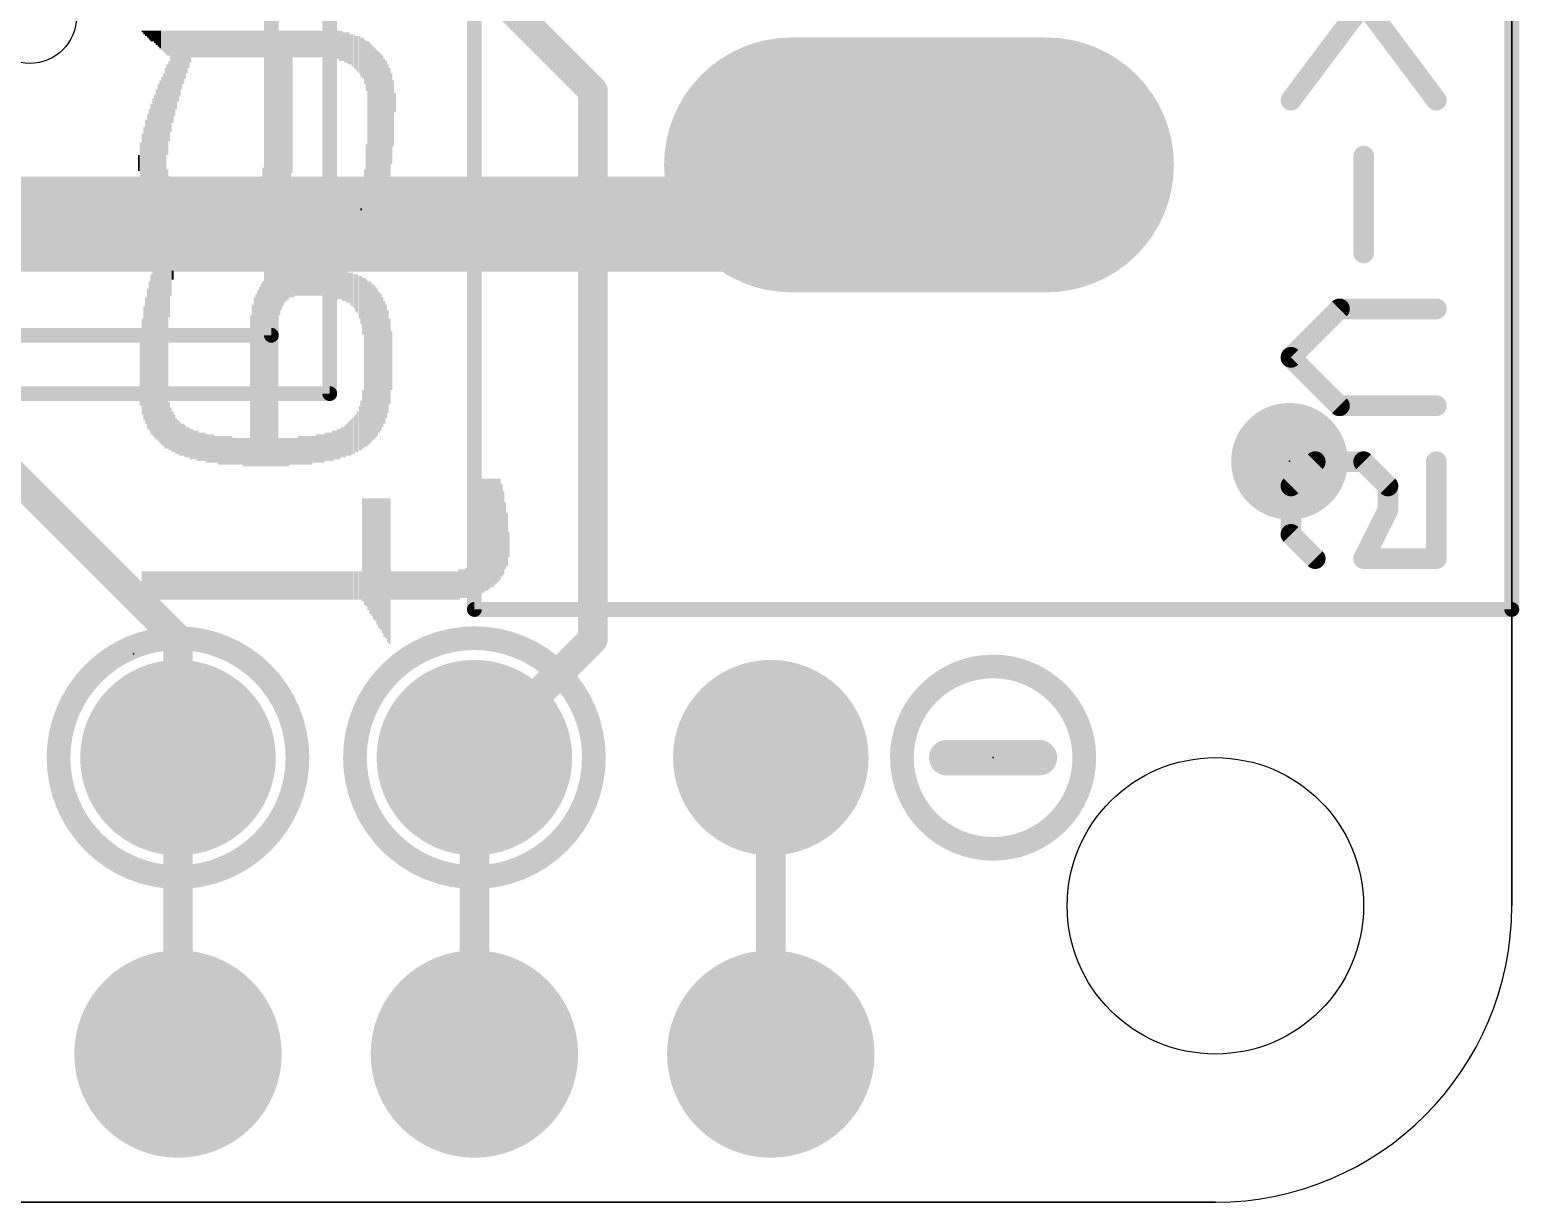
# Model space of a CAD drawing. Extents: x -3.2 to 50.9, y 0 to 22.9.
# Drawn here: x 38.1 to 50.86, y 0 to 10.05 of the extents above; entities that cross this region are included whole.
import ezdxf

# ---------------------------------------------------------------- set-up
doc = ezdxf.new("R2010")
doc.units = 0
for name, color, linetype in [('1', 12, 'CONTINUOUS'), ('16', 5, 'CONTINUOUS'), ('17', 110, 'CONTINUOUS'), ('20', 4, 'CONTINUOUS'), ('21', 40, 'CONTINUOUS'), ('22', 6, 'CONTINUOUS'), ('23', 53, 'CONTINUOUS'), ('24', 53, 'CONTINUOUS')]:
    doc.layers.add(name, color=color, linetype=linetype)

# ---------------------------------------------------------------- blocks, each defined once
blk = doc.blocks.new('PIE')
at = {"const_width": 0.5}
blk.add_lwpolyline([(0, -0.25, 1), (0, 0.25, 1), (0, -0.25)], format="xyb", dxfattribs=at)
blk = doc.blocks.new('ROUNDP')
at = {"const_width": 0.5}
blk.add_lwpolyline([(0, -0.25, 1), (0, 0.25, 1), (0, -0.25)], format="xyb", dxfattribs=at)
blk = doc.blocks.new('RECT')
blk.add_solid([(-0.5, -0.5), (0.5, -0.5), (-0.5, 0.5), (0.5, 0.5)])
blk = doc.blocks.new('LONGP100')
at = {"const_width": 1}
blk.add_lwpolyline([(-0.5, 0), (0.5, 0)], dxfattribs=at)
at = {"const_width": 0.5}
for points in [[(-0.5, 0.25, 1), (-0.5, -0.25)], [(0.5, -0.25, 1), (0.5, 0.25)]]:
    blk.add_lwpolyline(points, format="xyb", dxfattribs=at)

msp = doc.modelspace()

# ---------------------------------------------------------------- linework, layer by layer
at = {"layer": '1'}
for points, const_width in [([(45.72, 8.89), (45.212, 8.382)], 0.8128), ([(45.212, 8.382), (33.02, 8.382)], 0.8128), ([(36.576, 7.62), (39.37, 4.826)], 0.254), ([(39.37, 4.826), (39.37, 3.81)], 0.254)]:
    msp.add_lwpolyline(points, dxfattribs=dict(at, const_width=const_width))
for points, const_width in [([(45.8637, 8.7463, 1), (45.5763, 9.0337)], 0.4064), ([(45.0683, 8.5257, 1), (45.3557, 8.2383)], 0.4064), ([(45.212, 8.1788, 1), (45.212, 8.5852)], 0.4064), ([(39.4335, 4.826, 1), (39.3065, 4.826)], 0.127), ([(39.3251, 4.7811, 1), (39.4149, 4.8709)], 0.127), ([(39.3065, 3.81, 1), (39.4335, 3.81)], 0.127)]:
    msp.add_lwpolyline(points, format="xyb", dxfattribs=dict(at, const_width=const_width))
at = {"layer": '16', "const_width": 0.254}
for points in [[(41.021, 11.43), (42.926, 9.525)], [(42.926, 9.525), (42.926, 4.826)], [(42.926, 4.826), (41.91, 3.81)], [(39.37, 3.81), (39.37, 1.27)], [(41.91, 3.81), (41.91, 1.27)], [(44.45, 3.81), (44.45, 1.27)]]:
    msp.add_lwpolyline(points, dxfattribs=at)
at = {"layer": '16', "const_width": 0.127}
for points in [[(42.9895, 9.525, 1), (42.8625, 9.525)], [(42.8811, 9.4801, 1), (42.9709, 9.5699)], [(42.8625, 4.826, 1), (42.9895, 4.826)], [(42.9709, 4.7811, 1), (42.8811, 4.8709)], [(39.4335, 3.81, 1), (39.3065, 3.81)], [(41.9735, 3.81, 1), (41.8465, 3.81)], [(41.8651, 3.8549, 1), (41.9549, 3.7651)], [(44.5135, 3.81, 1), (44.3865, 3.81)], [(39.3065, 1.27, 1), (39.4335, 1.27)], [(41.8465, 1.27, 1), (41.9735, 1.27)], [(44.3865, 1.27, 1), (44.5135, 1.27)]]:
    msp.add_lwpolyline(points, format="xyb", dxfattribs=at)
at = {"layer": '20'}
for p, q in [((50.8, 20.32), (50.8, 2.54)), ((50.8, 2.54), (50.8, 20.32)), ((48.26, 0), (2.54, 0)), ((2.54, 0), (48.26, 0))]:
    msp.add_line(p, q, dxfattribs=at)
for centre, radius in [((38.1, 10.16), 0.4), ((48.26, 2.54), 1.27)]:
    msp.add_circle(centre, radius, dxfattribs=at)
msp.add_arc((48.26, 2.54), 2.54, 270, 0, dxfattribs=at)
msp.add_arc((48.26, 2.54), 2.54, 270, 0, dxfattribs=at)
at = {"layer": '21'}
for points, const_width in [([(41.91, 5.08), (41.91, 17.78)], 0.127), ([(50.8, 17.78), (50.8, 5.08)], 0.127), ([(40.67, 6.93), (40.67, 15.93)], 0.127), ([(40.17, 7.43), (40.17, 15.43)], 0.127), ([(13.17, 7.43), (40.17, 7.43)], 0.127), ([(12.67, 6.93), (40.67, 6.93)], 0.127), ([(50.8, 5.08), (41.91, 5.08)], 0.127), ([(46.7518, 3.81), (45.9581, 3.81)], 0.3048)]:
    msp.add_lwpolyline(points, dxfattribs=dict(at, const_width=const_width))
for points, const_width in [([(40.1382, 7.43, 1), (40.2018, 7.43)], 0.0635), ([(40.17, 7.3983, 1), (40.17, 7.4618)], 0.0635), ([(40.6382, 6.93, 1), (40.7018, 6.93)], 0.0635), ([(40.67, 6.8983, 1), (40.67, 6.9618)], 0.0635), ([(41.91, 5.1117, 1), (41.91, 5.0483)], 0.0635), ([(41.8783, 5.08, 1), (41.9418, 5.08)], 0.0635), ([(50.7683, 5.08, 1), (50.8318, 5.08)], 0.0635), ([(50.8, 5.0483, 1), (50.8, 5.1117)], 0.0635), ([(39.37, 2.7861, 1), (39.37, 4.8339, 1), (39.37, 2.7861)], 0.2032), ([(41.91, 2.7861, 1), (41.91, 4.8339, 1), (41.91, 2.7861)], 0.2032), ([(46.355, 3.0283, 1), (46.355, 4.5917, 1), (46.355, 3.0283)], 0.2032), ([(45.9581, 3.8862, 1), (45.9581, 3.7338)], 0.1524), ([(46.7518, 3.7338, 1), (46.7518, 3.8862)], 0.1524)]:
    msp.add_lwpolyline(points, format="xyb", dxfattribs=dict(at, const_width=const_width))
at = {"layer": '22', "const_width": 0.1778}
for points in [[(49.5305, 10.2756), (48.9077, 9.4452)], [(50.1534, 9.4452), (49.5305, 10.2756)], [(49.5305, 8.1354), (49.5305, 8.9659)], [(48.9077, 7.2409), (49.3229, 7.6561)], [(49.3229, 7.6561), (50.1534, 7.6561)], [(49.3229, 6.8257), (48.9077, 7.2409)], [(50.1534, 6.8257), (49.3229, 6.8257)], [(49.1153, 6.3464), (48.9077, 6.1388)], [(49.5305, 6.3464), (49.1153, 6.3464)], [(49.7381, 6.1388), (49.5305, 6.3464)], [(50.1534, 6.3464), (50.1534, 5.516)], [(48.9077, 6.1388), (48.9077, 5.7236)], [(49.7381, 5.9312), (49.7381, 6.1388)], [(49.5305, 5.516), (49.7381, 5.9312)], [(48.9077, 5.7236), (49.1153, 5.516)], [(50.1534, 5.516), (49.5305, 5.516)]]:
    msp.add_lwpolyline(points, dxfattribs=at)
at = {"layer": '22', "const_width": 0.0889}
for points in [[(48.8721, 9.4718, 1), (48.9433, 9.4185)], [(50.1178, 9.4185, 1), (50.1889, 9.4718)], [(49.575, 8.9659, 1), (49.4861, 8.9659)], [(49.4861, 8.1354, 1), (49.575, 8.1354)], [(49.3229, 7.7006, 1), (49.3229, 7.6117)], [(49.3543, 7.6247, 1), (49.2915, 7.6876)], [(50.1534, 7.6117, 1), (50.1534, 7.7006)], [(48.9391, 7.2724, 1), (48.8763, 7.2095)], [(48.8763, 7.2724, 1), (48.9391, 7.2095)], [(49.3229, 6.8702, 1), (49.3229, 6.7813)], [(49.2915, 6.7943, 1), (49.3543, 6.8571)], [(50.1534, 6.7813, 1), (50.1534, 6.8702)], [(49.1153, 6.3909, 1), (49.1153, 6.302)], [(49.1467, 6.315, 1), (49.0839, 6.3779)], [(49.562, 6.3779, 1), (49.4991, 6.315)], [(49.5305, 6.302, 1), (49.5305, 6.3909)], [(50.1978, 6.3464, 1), (50.1089, 6.3464)], [(48.8763, 6.1702, 1), (48.9391, 6.1074)], [(48.9522, 6.1388, 1), (48.8633, 6.1388)], [(49.7826, 6.1388, 1), (49.6937, 6.1388)], [(49.7067, 6.1074, 1), (49.7696, 6.1702)], [(49.7779, 5.9113, 1), (49.6984, 5.9511)], [(49.6937, 5.9312, 1), (49.7826, 5.9312)], [(48.9391, 5.755, 1), (48.8763, 5.6922)], [(48.8633, 5.7236, 1), (48.9522, 5.7236)], [(49.0839, 5.4846, 1), (49.1467, 5.5474)], [(49.5305, 5.5604, 1), (49.5305, 5.4715)], [(49.4908, 5.5359, 1), (49.5703, 5.4961)], [(50.1089, 5.516, 1), (50.1978, 5.516)], [(50.1534, 5.4715, 1), (50.1534, 5.5604)]]:
    msp.add_lwpolyline(points, format="xyb", dxfattribs=at)
at = {"layer": '23'}
for p in [(48.895, 6.35), (46.355, 3.81)]:
    msp.add_point(p, dxfattribs=at)
at = {"layer": '24'}
msp.add_point((38.989, 4.699), dxfattribs=at)

# ---------------------------------------------------------------- block references
at = {"layer": '1'}
msp.add_blockref('PIE', (48.895, 6.35), dxfattribs=at)
at = {"layer": '17'}
for name, p, xscale, yscale, rotation in [('LONGP100', (45.72, 8.89), 2.1844, 2.1844, 180), ('LONGP100', (45.72, 8.89), 2.1844, 2.1844, 180), ('ROUNDP', (39.37, 3.81), 1.6764, 1.6764, 270), ('ROUNDP', (39.37, 3.81), 1.6764, 1.6764, 270), ('ROUNDP', (41.91, 3.81), 1.6764, 1.6764, 270), ('ROUNDP', (41.91, 3.81), 1.6764, 1.6764, 270), ('ROUNDP', (44.45, 3.81), 1.6764, 1.6764, 270), ('ROUNDP', (44.45, 3.81), 1.6764, 1.6764, 270)]:
    msp.add_blockref(name, p, dxfattribs=dict(at, xscale=xscale, yscale=yscale, rotation=rotation))
at = {"layer": '17', "xscale": 1.778, "yscale": 1.778}
for p in [(39.37, 1.27), (39.37, 1.27), (41.91, 1.27), (41.91, 1.27), (44.45, 1.27), (44.45, 1.27)]:
    msp.add_blockref('ROUNDP', p, dxfattribs=at)
at = {"layer": '22', "yscale": 0.0152, "rotation": 90}
for p, xscale in [((39.0652, 10.033), 0.0152), ((39.0804, 10.0254), 0.0305), ((39.0957, 10.0178), 0.0457), ((39.1109, 10.0101), 0.061), ((39.1262, 10.0025), 0.0762), ((39.1414, 9.9949), 0.0914), ((39.1566, 9.9949), 0.0914), ((39.1719, 9.9873), 0.1067), ((39.1871, 9.9797), 0.1219), ((39.2024, 9.972), 0.1372), ((39.2176, 9.9644), 0.1524), ((39.2328, 9.9568), 0.1676), ((39.2481, 9.9492), 0.1829), ((39.2633, 9.9416), 0.1981), ((39.2786, 9.9339), 0.2134), ((39.2938, 9.9339), 0.2134), ((39.309, 9.6063), 0.8687), ((39.3243, 9.6444), 0.7925), ((39.3395, 9.6749), 0.7315), ((39.3548, 9.7053), 0.6706), ((39.37, 9.7358), 0.6096), ((39.3852, 9.7587), 0.5639), ((39.4005, 9.7892), 0.5029), ((39.4157, 9.812), 0.4572), ((39.431, 9.8349), 0.4115), ((39.4462, 9.8577), 0.3658), ((39.4614, 9.8806), 0.32), ((39.4767, 9.9035), 0.2743), ((39.4919, 9.9263), 0.2286), ((39.5072, 9.9263), 0.2286), ((39.5224, 9.9263), 0.2286), ((39.5376, 9.9263), 0.2286), ((39.5529, 9.9263), 0.2286), ((39.5681, 9.9263), 0.2286), ((39.5834, 9.9263), 0.2286), ((39.5986, 9.9263), 0.2286), ((39.6138, 9.9263), 0.2286), ((39.6291, 9.9263), 0.2286), ((39.6443, 9.9263), 0.2286), ((39.6596, 9.9263), 0.2286), ((39.6748, 9.9263), 0.2286), ((39.69, 9.9263), 0.2286), ((39.7053, 9.9263), 0.2286), ((39.7205, 9.9263), 0.2286), ((39.7358, 9.9263), 0.2286), ((39.751, 9.9263), 0.2286), ((39.7662, 9.9263), 0.2286), ((39.7815, 9.9263), 0.2286), ((39.7967, 9.9263), 0.2286), ((39.812, 9.9263), 0.2286), ((39.8272, 9.9263), 0.2286), ((39.8424, 9.9263), 0.2286), ((39.8577, 9.9263), 0.2286), ((39.8729, 9.9263), 0.2286), ((39.8882, 9.9263), 0.2286), ((39.9034, 9.9263), 0.2286), ((39.9186, 9.9263), 0.2286), ((39.9339, 9.9263), 0.2286), ((39.9491, 9.9263), 0.2286), ((39.9644, 9.9263), 0.2286), ((39.9796, 9.9263), 0.2286), ((39.9948, 9.9263), 0.2286), ((40.0101, 9.9263), 0.2286), ((40.0253, 9.9263), 0.2286), ((40.0406, 9.9263), 0.2286), ((40.0558, 9.9263), 0.2286), ((40.071, 9.9263), 0.2286), ((40.0863, 9.9263), 0.2286), ((40.1015, 9.9263), 0.2286), ((40.1168, 9.9263), 0.2286), ((40.132, 9.9263), 0.2286), ((40.1472, 9.9263), 0.2286), ((40.1625, 9.2558), 1.5697), ((40.1777, 9.2558), 1.5697), ((40.193, 9.2634), 1.5545), ((40.2082, 9.271), 1.5392), ((40.2234, 9.2786), 1.524), ((40.2387, 9.2862), 1.5088), ((40.2539, 9.3015), 1.4783), ((40.2692, 9.3091), 1.463), ((40.2844, 9.3243), 1.4326), ((40.2996, 9.3396), 1.4021), ((40.3149, 9.3624), 1.3564), ((40.3301, 9.3853), 1.3106), ((40.3454, 9.431), 1.2192), ((40.3606, 9.9263), 0.2286), ((40.3758, 9.9263), 0.2286), ((40.3911, 9.9263), 0.2286), ((40.4063, 9.9263), 0.2286), ((40.4216, 9.9263), 0.2286), ((40.4368, 9.9263), 0.2286), ((40.452, 9.9263), 0.2286), ((40.4673, 9.9263), 0.2286), ((40.4825, 9.9263), 0.2286), ((40.4978, 9.9263), 0.2286), ((40.513, 9.9263), 0.2286), ((40.5282, 9.9263), 0.2286), ((40.5435, 9.9263), 0.2286), ((40.5587, 9.9263), 0.2286), ((40.574, 9.9263), 0.2286), ((40.5892, 9.9263), 0.2286), ((40.6044, 9.9263), 0.2286), ((40.6197, 9.9263), 0.2286), ((40.6349, 9.9187), 0.2438), ((40.6502, 9.9187), 0.2438), ((40.6654, 9.9187), 0.2438), ((40.6806, 9.9187), 0.2438), ((40.6959, 9.9187), 0.2438), ((40.7111, 9.9187), 0.2438), ((40.7264, 9.9187), 0.2438), ((40.7416, 9.9187), 0.2438), ((40.7568, 9.9111), 0.2591), ((40.7721, 9.9111), 0.2591), ((40.7873, 9.9035), 0.2438), ((40.8026, 9.8958), 0.2591), ((40.8178, 9.8958), 0.2591), ((40.833, 9.8882), 0.2743), ((40.8483, 9.8806), 0.2591), ((40.8635, 9.873), 0.2743), ((40.8788, 9.8654), 0.2896), ((40.894, 9.8501), 0.2896), ((40.9092, 9.8425), 0.3048), ((40.9245, 9.8349), 0.32), ((40.9397, 9.812), 0.3353), ((40.955, 9.8044), 0.3505), ((40.9702, 9.7739), 0.381), ((40.9854, 9.7358), 0.4267), ((41.0007, 9.2253), 1.4478), ((41.0159, 9.2177), 1.4326), ((41.0312, 9.21), 1.4173), ((41.0464, 9.2024), 1.4021), ((41.0616, 9.1948), 1.3868), ((41.0769, 9.1872), 1.3716), ((41.0921, 9.1796), 1.3564), ((41.1074, 9.1719), 1.3411), ((39.2633, 9.0805), 1.2802), ((39.2786, 9.3624), 0.7772), ((39.2938, 9.4386), 0.6858), ((41.1226, 9.1643), 1.3259), ((41.1378, 9.1719), 1.2497), ((41.1531, 9.1948), 1.1735), ((41.1683, 9.2253), 1.0516), ((41.1836, 9.2558), 0.9296), ((39.2024, 9.0348), 1.0973), ((39.2176, 9.0424), 1.143), ((39.2328, 9.05), 1.1887), ((39.2481, 9.0653), 1.2192), ((40.1472, 9.0195), 1.1278), ((41.1988, 9.2862), 0.7772), ((41.214, 9.332), 0.5639), ((39.1566, 8.9967), 0.9296), ((39.1719, 9.0043), 0.9754), ((39.1871, 9.0195), 1.0363), ((41.2293, 9.4234), 0.1676), ((39.1109, 8.9586), 0.7315), ((39.1262, 8.9738), 0.7925), ((39.1414, 8.9814), 0.8687), ((40.132, 8.89), 0.8992), ((39.0804, 8.9357), 0.5639), ((39.0957, 8.951), 0.6553), ((39.05, 8.9129), 0.3353), ((39.0652, 8.9205), 0.4724), ((40.1168, 8.7605), 0.6401), ((40.9854, 8.7833), 0.5639), ((39.0347, 8.9052), 0.1372), ((39.2786, 8.6385), 0.4267), ((40.1015, 8.6462), 0.442), ((40.9702, 8.6766), 0.3505), ((39.2938, 8.6081), 0.3658), ((39.309, 8.5776), 0.3353), ((39.3243, 8.57), 0.32), ((39.3395, 8.5471), 0.3048), ((39.3548, 8.5395), 0.2896), ((40.0101, 8.5395), 0.2896), ((40.0253, 8.5471), 0.3048), ((40.0406, 8.5547), 0.32), ((40.0558, 8.57), 0.32), ((40.071, 8.5852), 0.3505), ((40.0863, 8.6081), 0.3658), ((39.37, 8.5319), 0.2743), ((39.3852, 8.5166), 0.2743), ((39.4005, 8.5166), 0.2743), ((39.4157, 8.509), 0.2591), ((39.431, 8.509), 0.2591), ((39.4462, 8.4938), 0.2591), ((39.4614, 8.4938), 0.2591), ((39.4767, 8.4938), 0.2591), ((39.4919, 8.4861), 0.2438), ((39.5072, 8.4861), 0.2438), ((39.5224, 8.4861), 0.2438), ((39.5376, 8.4861), 0.2438), ((39.5529, 8.4861), 0.2438), ((39.5681, 8.4861), 0.2438), ((39.5834, 8.4861), 0.2438), ((39.5986, 8.4861), 0.2438), ((39.6138, 8.4861), 0.2438), ((39.6291, 8.4861), 0.2438), ((39.6443, 8.4861), 0.2438), ((39.6596, 8.4861), 0.2438), ((39.6748, 8.4861), 0.2438), ((39.69, 8.4861), 0.2438), ((39.7053, 8.4861), 0.2438), ((39.7205, 8.4861), 0.2438), ((39.7358, 8.4861), 0.2438), ((39.751, 8.4861), 0.2438), ((39.7662, 8.4861), 0.2438), ((39.7815, 8.4861), 0.2438), ((39.7967, 8.4861), 0.2438), ((39.812, 8.4861), 0.2438), ((39.8272, 8.4861), 0.2438), ((39.8424, 8.4861), 0.2438), ((39.8577, 8.4861), 0.2438), ((39.8729, 8.4861), 0.2438), ((39.8882, 8.4861), 0.2438), ((39.9034, 8.4938), 0.2591), ((39.9186, 8.4938), 0.2591), ((39.9339, 8.4938), 0.2591), ((39.9491, 8.509), 0.2591), ((39.9644, 8.509), 0.2591), ((39.9796, 8.5166), 0.2743), ((39.9948, 8.5242), 0.2896), ((40.955, 8.5852), 0.1676), ((40.9397, 8.509), 0.0152), ((39.1414, 7.2669), 1.3716), ((39.1566, 7.2746), 1.4173), ((39.1719, 7.2669), 1.4326), ((39.1871, 7.2593), 1.4478), ((39.2024, 7.2517), 1.463), ((39.2176, 7.2441), 1.4783), ((39.2328, 7.2365), 1.4935), ((39.2481, 7.2288), 1.5088), ((39.2633, 7.2212), 1.524), ((39.2786, 7.2212), 1.524), ((39.2938, 7.7851), 0.3962), ((39.309, 7.8765), 0.2134), ((39.3243, 7.9451), 0.0762), ((40.132, 7.1145), 1.6154), ((40.1472, 7.1222), 1.6307), ((40.1625, 7.1298), 1.6459), ((40.1777, 7.1298), 1.6459), ((40.193, 7.1374), 1.6612), ((40.2082, 7.1374), 1.6612), ((40.2234, 7.145), 1.6764), ((40.2387, 7.7927), 0.381), ((40.2539, 7.8232), 0.3505), ((40.2692, 7.8384), 0.32), ((40.2844, 7.8537), 0.2896), ((40.2996, 7.8613), 0.2743), ((40.3149, 7.8765), 0.2743), ((40.3301, 7.8842), 0.2591), ((40.3454, 7.8842), 0.2591), ((40.3606, 7.8842), 0.2591), ((40.3758, 7.8918), 0.2438), ((40.3911, 7.8918), 0.2438), ((40.4063, 7.8918), 0.2438), ((40.4216, 7.8918), 0.2438), ((40.4368, 7.8918), 0.2438), ((40.452, 7.8918), 0.2438), ((40.4673, 7.8918), 0.2438), ((40.4825, 7.8918), 0.2438), ((40.4978, 7.8918), 0.2438), ((40.513, 7.8918), 0.2438), ((40.5282, 7.8918), 0.2438), ((40.5435, 7.8918), 0.2438), ((40.5587, 7.8918), 0.2438), ((40.574, 7.8918), 0.2438), ((40.5892, 7.8918), 0.2438), ((40.6044, 7.8918), 0.2438), ((40.6197, 7.8918), 0.2438), ((40.6349, 7.8918), 0.2438), ((40.6502, 7.8918), 0.2438), ((40.6654, 7.8918), 0.2438), ((40.6806, 7.8842), 0.2591), ((40.6959, 7.8765), 0.2438), ((40.7111, 7.8765), 0.2438), ((40.7264, 7.8765), 0.2438), ((40.7416, 7.8689), 0.2591), ((40.7568, 7.8689), 0.2591), ((40.7721, 7.8689), 0.2591), ((40.7873, 7.8537), 0.2591), ((40.8026, 7.8537), 0.2591), ((40.8178, 7.8461), 0.2743), ((40.833, 7.8384), 0.2591), ((40.8483, 7.8308), 0.2743), ((40.8635, 7.8232), 0.2896), ((40.8788, 7.808), 0.2896), ((40.894, 7.7927), 0.32), ((40.9092, 7.7851), 0.3353), ((40.9245, 7.7546), 0.3658), ((40.9397, 7.7318), 0.4115), ((40.955, 7.6784), 0.4877), ((40.9702, 7.1984), 1.4478), ((39.1109, 7.2288), 1.204), ((39.1262, 7.2517), 1.2802), ((40.0558, 7.0612), 1.5088), ((40.071, 7.0764), 1.5392), ((40.0863, 7.0917), 1.5697), ((40.1015, 7.0993), 1.585), ((40.1168, 7.1069), 1.6002), ((40.9854, 7.1907), 1.4326), ((41.0007, 7.1907), 1.4021), ((41.0159, 7.1984), 1.3868), ((41.0312, 7.1984), 1.3564), ((41.0464, 7.1984), 1.3259), ((41.0616, 7.1984), 1.2954), ((41.0769, 7.1984), 1.2649), ((41.0921, 7.1984), 1.204), ((39.0804, 7.1907), 0.9754), ((39.0957, 7.2136), 1.082), ((40.0101, 7.0002), 1.3868), ((40.0253, 7.0307), 1.4478), ((40.0406, 7.046), 1.4783), ((41.1074, 7.1984), 1.1735), ((41.1226, 7.1984), 1.1125), ((41.1378, 7.1984), 1.0516), ((41.1531, 7.206), 0.9754), ((39.0652, 7.1603), 0.823), ((39.9948, 6.9545), 1.2954), ((41.1683, 7.206), 0.8839), ((41.1836, 7.206), 0.7315), ((39.05, 7.1222), 0.5944), ((41.1988, 7.2136), 0.5029), ((40.955, 6.7107), 0.5029), ((39.2938, 6.6497), 0.4115), ((39.309, 6.6269), 0.3658), ((39.3243, 6.604), 0.3505), ((40.9092, 6.604), 0.3505), ((40.9245, 6.6345), 0.381), ((40.9397, 6.6573), 0.4267), ((39.3395, 6.5888), 0.32), ((39.3548, 6.5659), 0.3048), ((39.37, 6.5583), 0.2896), ((39.3852, 6.543), 0.2896), ((39.4005, 6.5354), 0.2743), ((39.4157, 6.5354), 0.2743), ((39.431, 6.5202), 0.2743), ((39.4462, 6.5126), 0.2591), ((39.4614, 6.5126), 0.2591), ((40.7721, 6.5126), 0.2591), ((40.7873, 6.5126), 0.2591), ((40.8026, 6.5202), 0.2743), ((40.8178, 6.5354), 0.2743), ((40.833, 6.543), 0.2896), ((40.8483, 6.5507), 0.3048), ((40.8635, 6.5659), 0.3048), ((40.8788, 6.5735), 0.32), ((40.894, 6.5888), 0.32), ((39.4767, 6.4973), 0.2591), ((39.4919, 6.4973), 0.2591), ((39.5072, 6.4897), 0.2438), ((39.5224, 6.4897), 0.2438), ((39.5376, 6.4821), 0.2591), ((39.5529, 6.4745), 0.2438), ((39.5681, 6.4745), 0.2438), ((39.5834, 6.4745), 0.2438), ((39.5986, 6.4745), 0.2438), ((39.6138, 6.4592), 0.2438), ((39.6291, 6.4592), 0.2438), ((39.6443, 6.4592), 0.2438), ((39.6596, 6.4592), 0.2438), ((39.6748, 6.4592), 0.2438), ((39.69, 6.4516), 0.2286), ((39.7053, 6.4516), 0.2286), ((39.7205, 6.444), 0.2438), ((39.7358, 6.444), 0.2438), ((39.751, 6.444), 0.2438), ((39.7662, 6.444), 0.2438), ((39.7815, 6.444), 0.2438), ((39.7967, 6.444), 0.2438), ((39.812, 6.444), 0.2438), ((39.8272, 6.444), 0.2438), ((39.8424, 6.4364), 0.2286), ((39.8577, 6.4364), 0.2286), ((39.8729, 6.4364), 0.2286), ((39.8882, 6.4364), 0.2286), ((39.9034, 6.4364), 0.2286), ((39.9186, 6.4364), 0.2286), ((39.9339, 6.4287), 0.2438), ((39.9491, 6.4287), 0.2438), ((39.9644, 6.4287), 0.2438), ((39.9796, 6.4287), 0.2438), ((40.2387, 6.4287), 0.2438), ((40.2539, 6.4287), 0.2438), ((40.2692, 6.4287), 0.2438), ((40.2844, 6.4287), 0.2438), ((40.2996, 6.4287), 0.2438), ((40.3149, 6.4287), 0.2438), ((40.3301, 6.4364), 0.2286), ((40.3454, 6.4364), 0.2286), ((40.3606, 6.4364), 0.2286), ((40.3758, 6.4364), 0.2286), ((40.3911, 6.4364), 0.2286), ((40.4063, 6.444), 0.2438), ((40.4216, 6.444), 0.2438), ((40.4368, 6.444), 0.2438), ((40.452, 6.444), 0.2438), ((40.4673, 6.444), 0.2438), ((40.4825, 6.444), 0.2438), ((40.4978, 6.444), 0.2438), ((40.513, 6.444), 0.2438), ((40.5282, 6.4516), 0.2286), ((40.5435, 6.4516), 0.2286), ((40.5587, 6.4592), 0.2438), ((40.574, 6.4592), 0.2438), ((40.5892, 6.4592), 0.2438), ((40.6044, 6.4592), 0.2438), ((40.6197, 6.4592), 0.2438), ((40.6349, 6.4745), 0.2438), ((40.6502, 6.4745), 0.2438), ((40.6654, 6.4745), 0.2438), ((40.6806, 6.4745), 0.2438), ((40.6959, 6.4821), 0.2591), ((40.7111, 6.4897), 0.2438), ((40.7264, 6.4897), 0.2438), ((40.7416, 6.4973), 0.2591), ((40.7568, 6.4973), 0.2591), ((41.976, 5.7125), 0.9754), ((41.9913, 5.7125), 0.9754), ((42.0065, 5.7201), 0.9601), ((42.0218, 5.7201), 0.9601), ((42.037, 5.7277), 0.9449), ((42.0522, 5.7353), 0.9296), ((42.0675, 5.7353), 0.9296), ((42.0827, 5.7429), 0.9144), ((42.098, 5.7506), 0.8992), ((42.1132, 5.7582), 0.8839), ((42.1284, 5.7658), 0.8687), ((42.1437, 5.7582), 0.7925), ((40.955, 5.5905), 0.8839), ((40.9702, 5.5753), 0.9144), ((40.9854, 5.5677), 0.9296), ((41.0007, 5.5524), 0.9601), ((41.0159, 5.5372), 0.9906), ((41.0312, 5.5296), 1.0058), ((41.0464, 5.5143), 1.0363), ((41.0616, 5.5067), 1.0516), ((41.0769, 5.4915), 1.082), ((41.0921, 5.4762), 1.1125), ((41.1074, 5.4686), 1.1278), ((41.1226, 5.4534), 1.1582), ((41.1378, 5.4381), 1.1887), ((41.1531, 5.4305), 1.204), ((41.1683, 5.4153), 1.2344), ((41.1836, 5.4077), 1.2497), ((42.1589, 5.7353), 0.7163), ((42.1742, 5.7125), 0.5791), ((42.1894, 5.682), 0.4572), ((42.2046, 5.6363), 0.2134), ((41.9303, 5.3619), 0.3048), ((41.9456, 5.3696), 0.32), ((41.9608, 5.3924), 0.3658), ((39.0652, 5.2857), 0.2438), ((39.0804, 5.2857), 0.2438), ((39.0957, 5.2857), 0.2438), ((39.1109, 5.2857), 0.2438), ((39.1262, 5.2857), 0.2438), ((39.1414, 5.2857), 0.2438), ((39.1566, 5.2857), 0.2438), ((39.1719, 5.2857), 0.2438), ((39.1871, 5.2857), 0.2438), ((39.2024, 5.2857), 0.2438), ((39.2176, 5.2857), 0.2438), ((39.2328, 5.2857), 0.2438), ((39.2481, 5.2857), 0.2438), ((39.2633, 5.2857), 0.2438), ((39.2786, 5.2857), 0.2438), ((39.2938, 5.2857), 0.2438), ((39.309, 5.2857), 0.2438), ((39.3243, 5.2857), 0.2438), ((39.3395, 5.2857), 0.2438), ((39.3548, 5.2857), 0.2438), ((39.37, 5.2857), 0.2438), ((39.3852, 5.2857), 0.2438), ((39.4005, 5.2857), 0.2438), ((39.4157, 5.2857), 0.2438), ((39.431, 5.2857), 0.2438), ((39.4462, 5.2857), 0.2438), ((39.4614, 5.2857), 0.2438), ((39.4767, 5.2857), 0.2438), ((39.4919, 5.2857), 0.2438), ((39.5072, 5.2857), 0.2438), ((39.5224, 5.2857), 0.2438), ((39.5376, 5.2857), 0.2438), ((39.5529, 5.2857), 0.2438), ((39.5681, 5.2857), 0.2438), ((39.5834, 5.2857), 0.2438), ((39.5986, 5.2857), 0.2438), ((39.6138, 5.2857), 0.2438), ((39.6291, 5.2857), 0.2438), ((39.6443, 5.2857), 0.2438), ((39.6596, 5.2857), 0.2438), ((39.6748, 5.2857), 0.2438), ((39.69, 5.2857), 0.2438), ((39.7053, 5.2857), 0.2438), ((39.7205, 5.2857), 0.2438), ((39.7358, 5.2857), 0.2438), ((39.751, 5.2857), 0.2438), ((39.7662, 5.2857), 0.2438), ((39.7815, 5.2857), 0.2438), ((39.7967, 5.2857), 0.2438), ((39.812, 5.2857), 0.2438), ((39.8272, 5.2857), 0.2438), ((39.8424, 5.2857), 0.2438), ((39.8577, 5.2857), 0.2438), ((39.8729, 5.2857), 0.2438), ((39.8882, 5.2857), 0.2438), ((39.9034, 5.2857), 0.2438), ((39.9186, 5.2857), 0.2438), ((39.9339, 5.2857), 0.2438), ((39.9491, 5.2857), 0.2438), ((39.9644, 5.2857), 0.2438), ((39.9796, 5.2857), 0.2438), ((39.9948, 5.2857), 0.2438), ((40.0101, 5.2857), 0.2438), ((40.0253, 5.2857), 0.2438), ((40.0406, 5.2857), 0.2438), ((40.0558, 5.2857), 0.2438), ((40.071, 5.2857), 0.2438), ((40.0863, 5.2857), 0.2438), ((40.1015, 5.2857), 0.2438), ((40.1168, 5.2857), 0.2438), ((40.132, 5.2857), 0.2438), ((40.1472, 5.2857), 0.2438), ((40.1625, 5.2857), 0.2438), ((40.1777, 5.2857), 0.2438), ((40.193, 5.2857), 0.2438), ((40.2082, 5.2857), 0.2438), ((40.2234, 5.2857), 0.2438), ((40.2387, 5.2857), 0.2438), ((40.2539, 5.2857), 0.2438), ((40.2692, 5.2857), 0.2438), ((40.2844, 5.2857), 0.2438), ((40.2996, 5.2857), 0.2438), ((40.3149, 5.2857), 0.2438), ((40.3301, 5.2857), 0.2438), ((40.3454, 5.2857), 0.2438), ((40.3606, 5.2857), 0.2438), ((40.3758, 5.2857), 0.2438), ((40.3911, 5.2857), 0.2438), ((40.4063, 5.2857), 0.2438), ((40.4216, 5.2857), 0.2438), ((40.4368, 5.2857), 0.2438), ((40.452, 5.2857), 0.2438), ((40.4673, 5.2857), 0.2438), ((40.4825, 5.2857), 0.2438), ((40.4978, 5.2857), 0.2438), ((40.513, 5.2857), 0.2438), ((40.5282, 5.2857), 0.2438), ((40.5435, 5.2857), 0.2438), ((40.5587, 5.2857), 0.2438), ((40.574, 5.2857), 0.2438), ((40.5892, 5.2857), 0.2438), ((40.6044, 5.2857), 0.2438), ((40.6197, 5.2857), 0.2438), ((40.6349, 5.2857), 0.2438), ((40.6502, 5.2857), 0.2438), ((40.6654, 5.2857), 0.2438), ((40.6806, 5.2857), 0.2438), ((40.6959, 5.2857), 0.2438), ((40.7111, 5.2857), 0.2438), ((40.7264, 5.2857), 0.2438), ((40.7416, 5.2857), 0.2438), ((40.7568, 5.2857), 0.2438), ((40.7721, 5.2857), 0.2438), ((40.7873, 5.2857), 0.2438), ((40.8026, 5.2857), 0.2438), ((40.8178, 5.2857), 0.2438), ((40.833, 5.2857), 0.2438), ((40.8483, 5.2857), 0.2438), ((40.8635, 5.2857), 0.2438), ((40.8788, 5.2857), 0.2438), ((40.894, 5.2857), 0.2438), ((40.9092, 5.2857), 0.2438), ((40.9245, 5.2857), 0.2438), ((40.9397, 5.2857), 0.2438), ((41.1988, 5.2857), 0.2438), ((41.214, 5.2857), 0.2438), ((41.2293, 5.2857), 0.2438), ((41.2445, 5.2857), 0.2438), ((41.2598, 5.2857), 0.2438), ((41.275, 5.2857), 0.2438), ((41.2902, 5.2857), 0.2438), ((41.3055, 5.2857), 0.2438), ((41.3207, 5.2857), 0.2438), ((41.336, 5.2857), 0.2438), ((41.3512, 5.2857), 0.2438), ((41.3664, 5.2857), 0.2438), ((41.3817, 5.2857), 0.2438), ((41.3969, 5.2857), 0.2438), ((41.4122, 5.2857), 0.2438), ((41.4274, 5.2857), 0.2438), ((41.4426, 5.2857), 0.2438), ((41.4579, 5.2857), 0.2438), ((41.4731, 5.2857), 0.2438), ((41.4884, 5.2857), 0.2438), ((41.5036, 5.2857), 0.2438), ((41.5188, 5.2857), 0.2438), ((41.5341, 5.2857), 0.2438), ((41.5493, 5.2857), 0.2438), ((41.5646, 5.2857), 0.2438), ((41.5798, 5.2857), 0.2438), ((41.595, 5.2857), 0.2438), ((41.6103, 5.2857), 0.2438), ((41.6255, 5.2857), 0.2438), ((41.6408, 5.2857), 0.2438), ((41.656, 5.2857), 0.2438), ((41.6712, 5.2857), 0.2438), ((41.6865, 5.2857), 0.2438), ((41.7017, 5.2857), 0.2438), ((41.717, 5.2857), 0.2438), ((41.7322, 5.2857), 0.2438), ((41.7474, 5.2857), 0.2438), ((41.7627, 5.2857), 0.2438), ((41.7779, 5.2934), 0.2591), ((41.7932, 5.301), 0.2438), ((41.8084, 5.301), 0.2438), ((41.8236, 5.301), 0.2438), ((41.8389, 5.3086), 0.2591), ((41.8541, 5.3086), 0.2591), ((41.8694, 5.3162), 0.2743), ((41.8846, 5.3238), 0.2591), ((41.8998, 5.3315), 0.2743), ((41.9151, 5.3391), 0.2896)]:
    msp.add_blockref('RECT', p, dxfattribs=dict(at, xscale=xscale))

doc.saveas('drawing.dxf')
